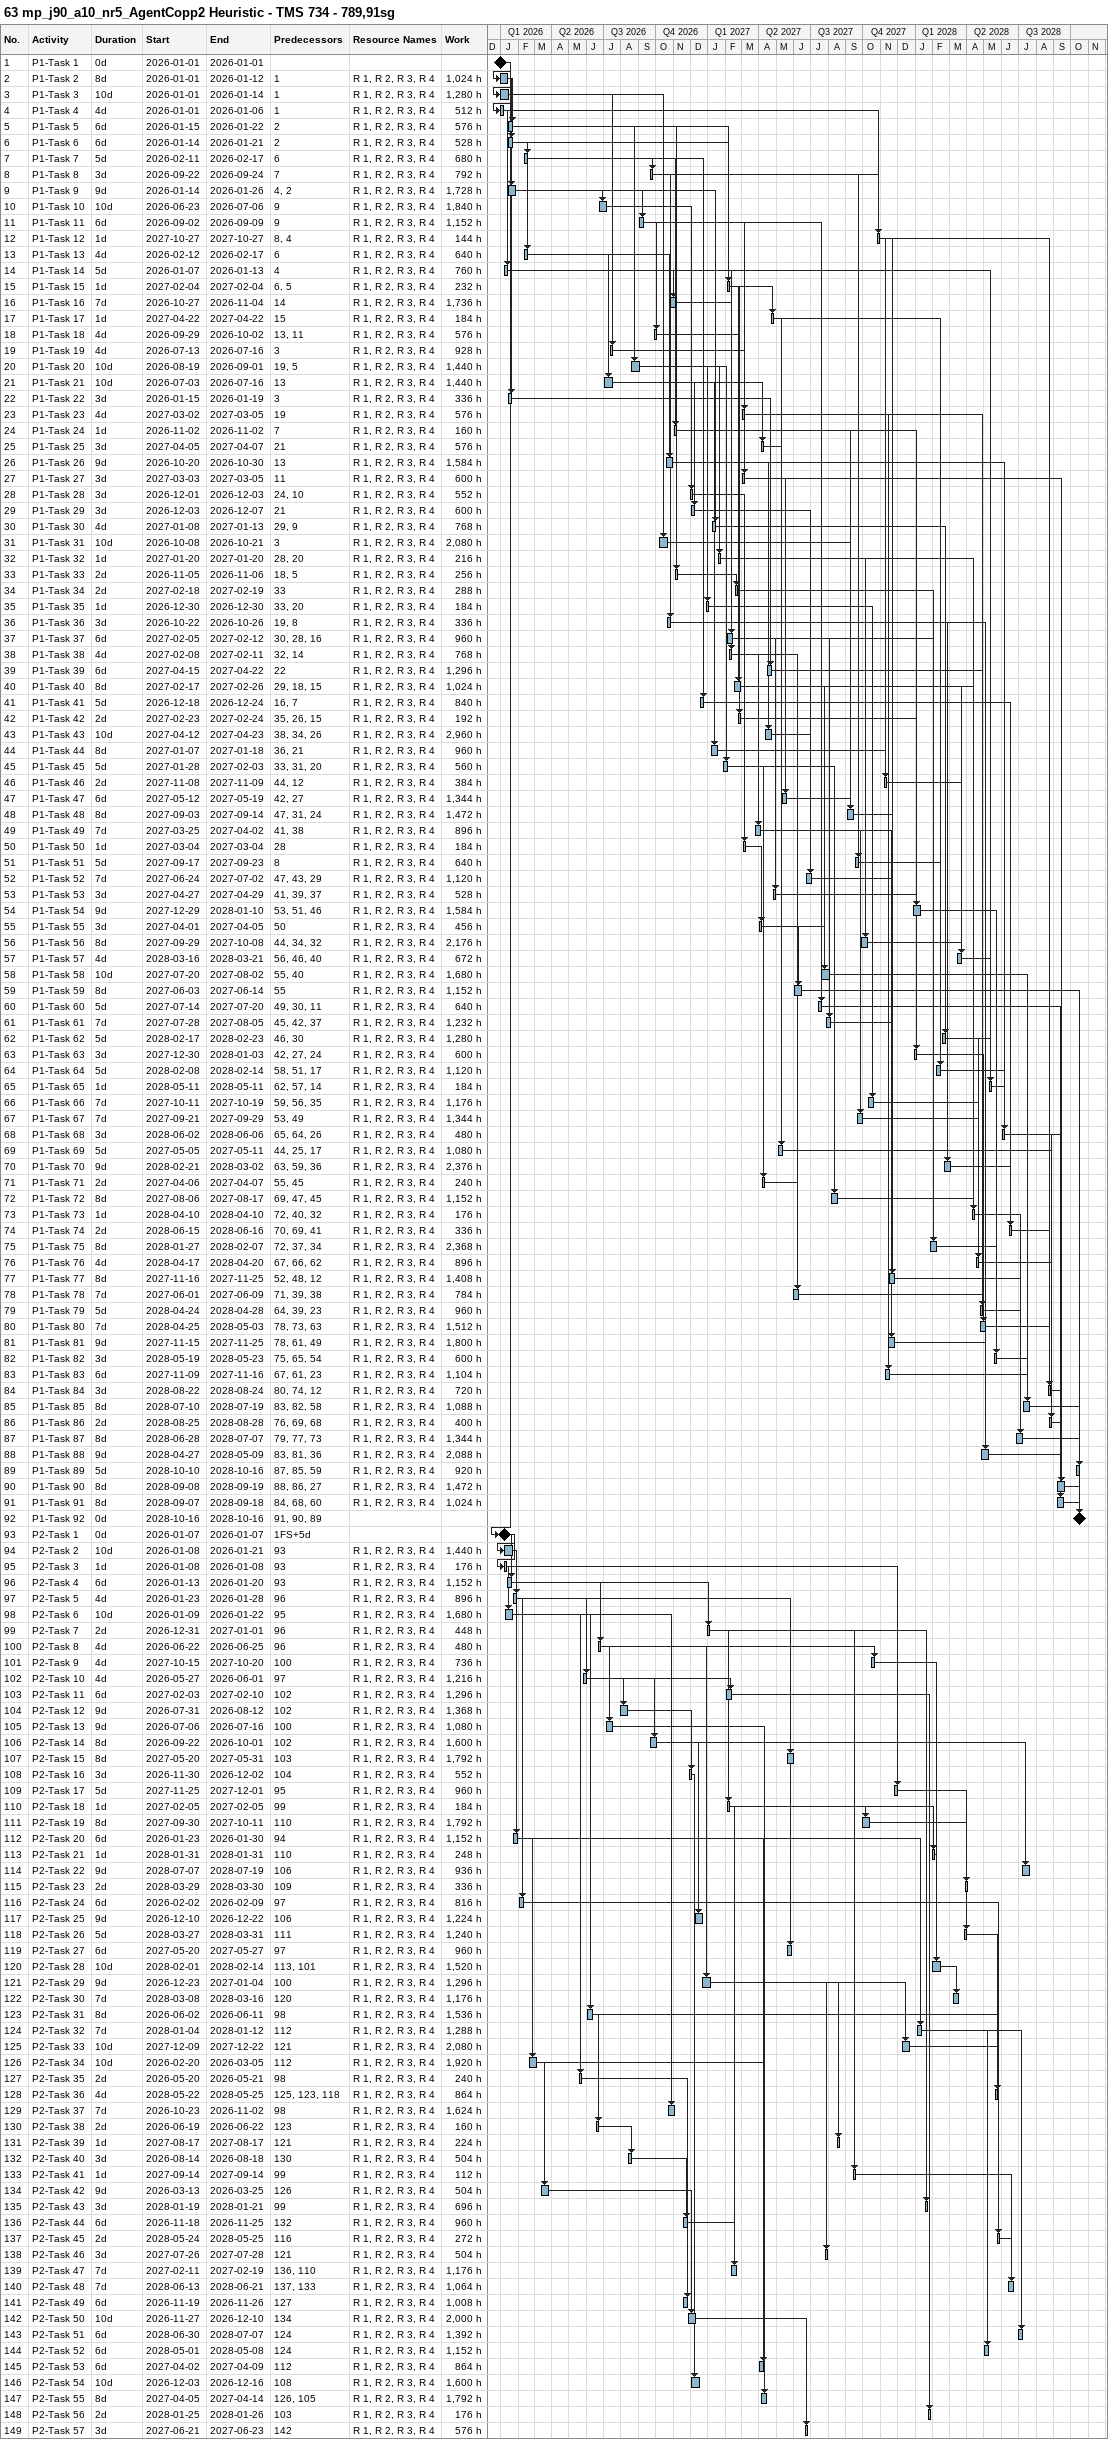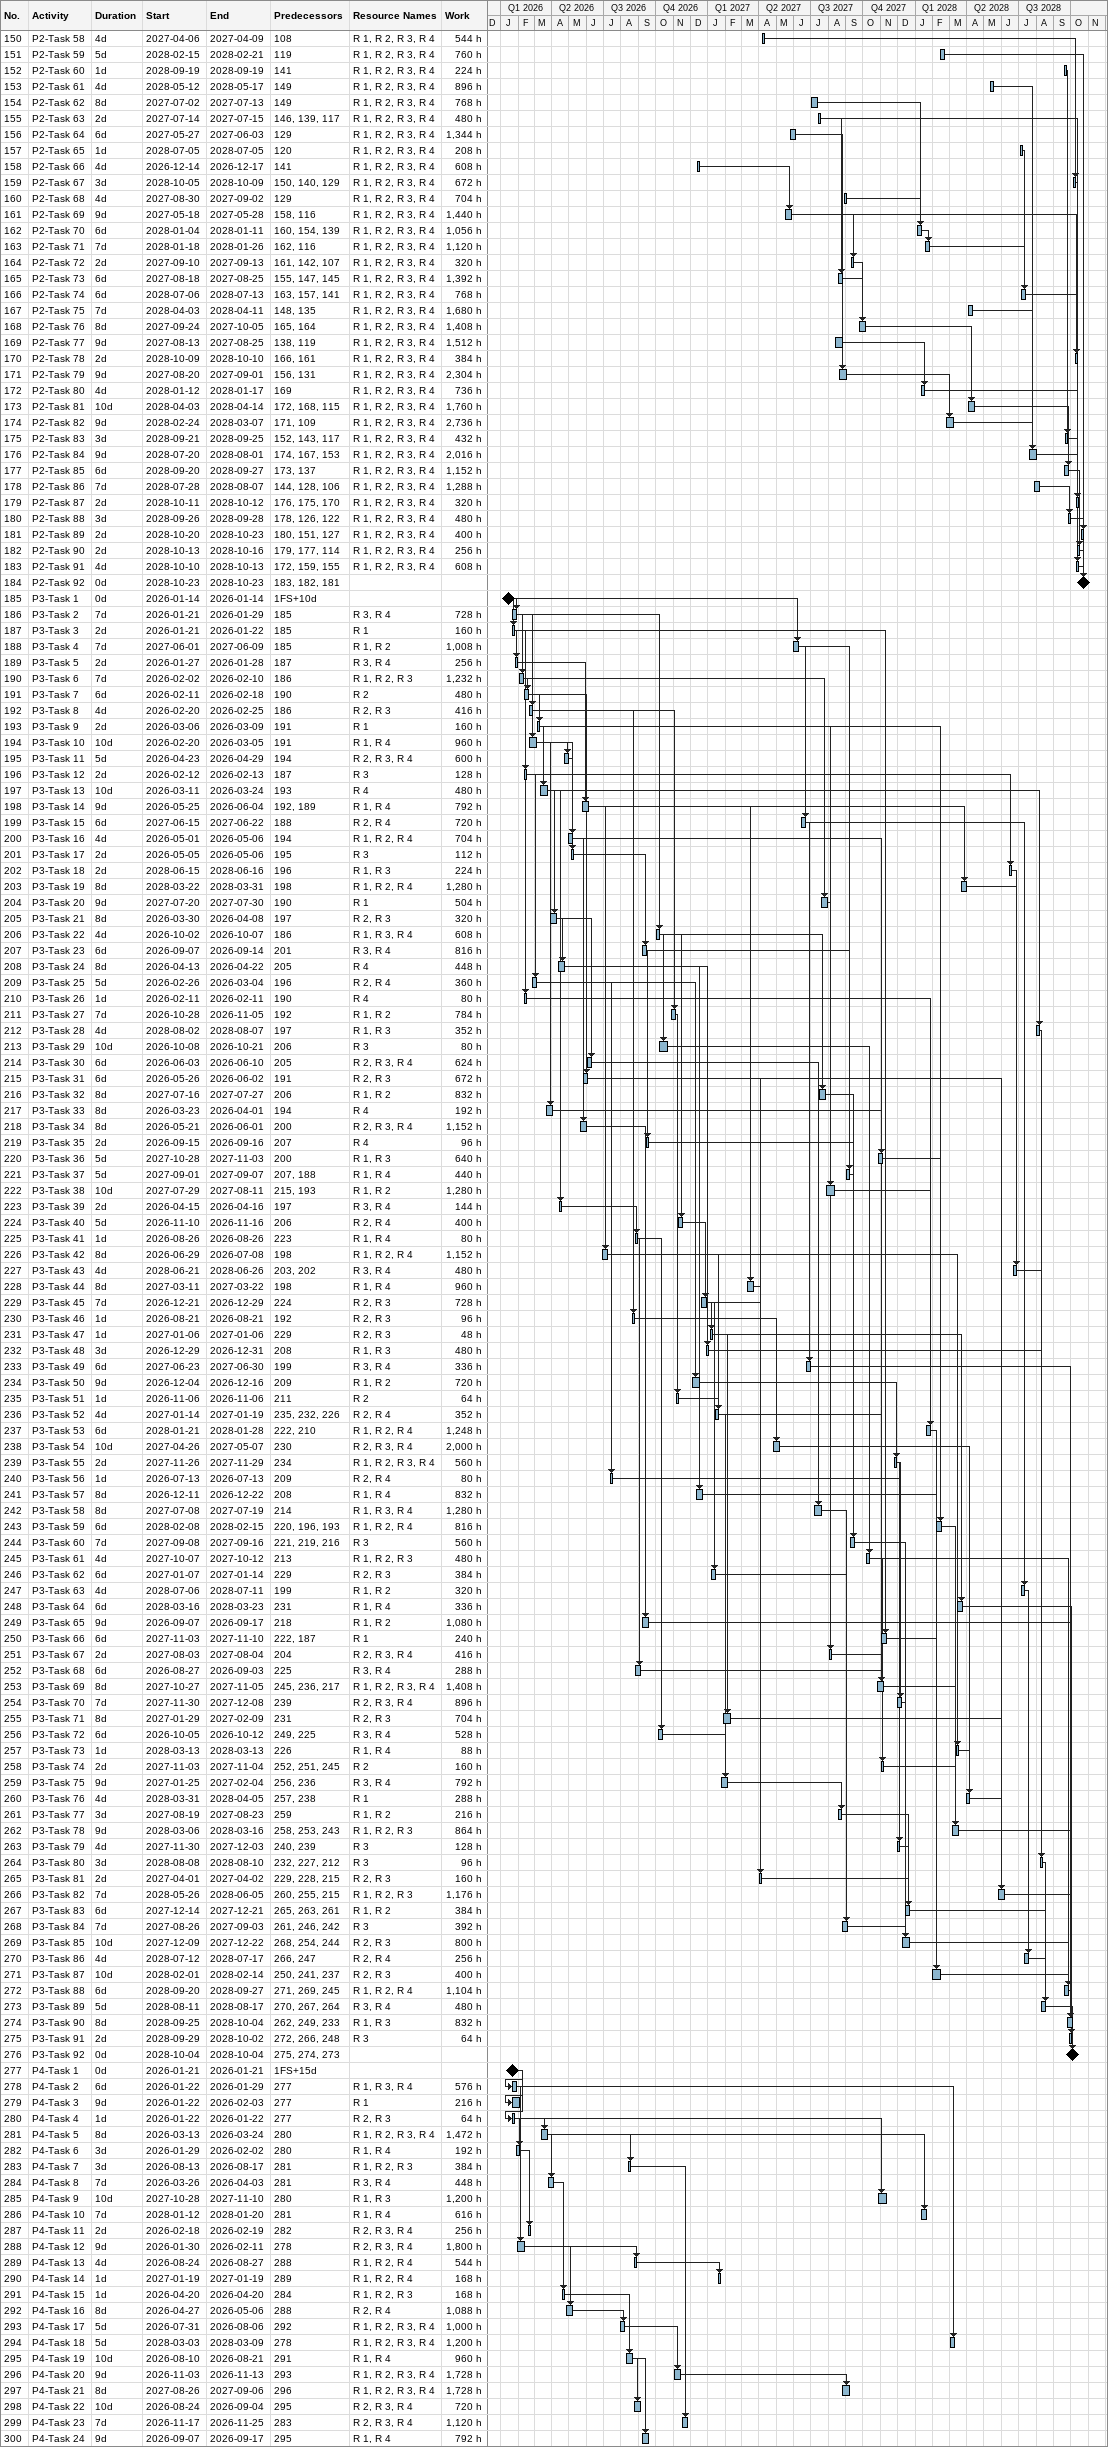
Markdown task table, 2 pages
63 mp_j90_a10_nr5_AgentCopp2 Heuristic - TMS 734 - 789,91sg

| ID | Task | Duration | Start | Finish | Predecessors | Resources | Work (h) |
|---|---|---|---|---|---|---|---|
| 1 | P1-Task 1 | 0d | 2026-01-01 | 2026-01-01 |  |  |  |
| 2 | P1-Task 2 | 8d | 2026-01-01 | 2026-01-12 | 1 | R 1, R 2, R 3, R 4 | 1024 |
| 3 | P1-Task 3 | 10d | 2026-01-01 | 2026-01-14 | 1 | R 1, R 2, R 3, R 4 | 1280 |
| 4 | P1-Task 4 | 4d | 2026-01-01 | 2026-01-06 | 1 | R 1, R 2, R 3, R 4 | 512 |
| 5 | P1-Task 5 | 6d | 2026-01-15 | 2026-01-22 | 2 | R 1, R 2, R 3, R 4 | 576 |
| 6 | P1-Task 6 | 6d | 2026-01-14 | 2026-01-21 | 2 | R 1, R 2, R 3, R 4 | 528 |
| 7 | P1-Task 7 | 5d | 2026-02-11 | 2026-02-17 | 6 | R 1, R 2, R 3, R 4 | 680 |
| 8 | P1-Task 8 | 3d | 2026-09-22 | 2026-09-24 | 7 | R 1, R 2, R 3, R 4 | 792 |
| 9 | P1-Task 9 | 9d | 2026-01-14 | 2026-01-26 | 4, 2 | R 1, R 2, R 3, R 4 | 1728 |
| 10 | P1-Task 10 | 10d | 2026-06-23 | 2026-07-06 | 9 | R 1, R 2, R 3, R 4 | 1840 |
| 11 | P1-Task 11 | 6d | 2026-09-02 | 2026-09-09 | 9 | R 1, R 2, R 3, R 4 | 1152 |
| 12 | P1-Task 12 | 1d | 2027-10-27 | 2027-10-27 | 8, 4 | R 1, R 2, R 3, R 4 | 144 |
| 13 | P1-Task 13 | 4d | 2026-02-12 | 2026-02-17 | 6 | R 1, R 2, R 3, R 4 | 640 |
| 14 | P1-Task 14 | 5d | 2026-01-07 | 2026-01-13 | 4 | R 1, R 2, R 3, R 4 | 760 |
| 15 | P1-Task 15 | 1d | 2027-02-04 | 2027-02-04 | 6, 5 | R 1, R 2, R 3, R 4 | 232 |
| 16 | P1-Task 16 | 7d | 2026-10-27 | 2026-11-04 | 14 | R 1, R 2, R 3, R 4 | 1736 |
| 17 | P1-Task 17 | 1d | 2027-04-22 | 2027-04-22 | 15 | R 1, R 2, R 3, R 4 | 184 |
| 18 | P1-Task 18 | 4d | 2026-09-29 | 2026-10-02 | 13, 11 | R 1, R 2, R 3, R 4 | 576 |
| 19 | P1-Task 19 | 4d | 2026-07-13 | 2026-07-16 | 3 | R 1, R 2, R 3, R 4 | 928 |
| 20 | P1-Task 20 | 10d | 2026-08-19 | 2026-09-01 | 19, 5 | R 1, R 2, R 3, R 4 | 1440 |
| 21 | P1-Task 21 | 10d | 2026-07-03 | 2026-07-16 | 13 | R 1, R 2, R 3, R 4 | 1440 |
| 22 | P1-Task 22 | 3d | 2026-01-15 | 2026-01-19 | 3 | R 1, R 2, R 3, R 4 | 336 |
| 23 | P1-Task 23 | 4d | 2027-03-02 | 2027-03-05 | 19 | R 1, R 2, R 3, R 4 | 576 |
| 24 | P1-Task 24 | 1d | 2026-11-02 | 2026-11-02 | 7 | R 1, R 2, R 3, R 4 | 160 |
| 25 | P1-Task 25 | 3d | 2027-04-05 | 2027-04-07 | 21 | R 1, R 2, R 3, R 4 | 576 |
| 26 | P1-Task 26 | 9d | 2026-10-20 | 2026-10-30 | 13 | R 1, R 2, R 3, R 4 | 1584 |
| 27 | P1-Task 27 | 3d | 2027-03-03 | 2027-03-05 | 11 | R 1, R 2, R 3, R 4 | 600 |
| 28 | P1-Task 28 | 3d | 2026-12-01 | 2026-12-03 | 24, 10 | R 1, R 2, R 3, R 4 | 552 |
| 29 | P1-Task 29 | 3d | 2026-12-03 | 2026-12-07 | 21 | R 1, R 2, R 3, R 4 | 600 |
| 30 | P1-Task 30 | 4d | 2027-01-08 | 2027-01-13 | 29, 9 | R 1, R 2, R 3, R 4 | 768 |
| 31 | P1-Task 31 | 10d | 2026-10-08 | 2026-10-21 | 3 | R 1, R 2, R 3, R 4 | 2080 |
| 32 | P1-Task 32 | 1d | 2027-01-20 | 2027-01-20 | 28, 20 | R 1, R 2, R 3, R 4 | 216 |
| 33 | P1-Task 33 | 2d | 2026-11-05 | 2026-11-06 | 18, 5 | R 1, R 2, R 3, R 4 | 256 |
| 34 | P1-Task 34 | 2d | 2027-02-18 | 2027-02-19 | 33 | R 1, R 2, R 3, R 4 | 288 |
| 35 | P1-Task 35 | 1d | 2026-12-30 | 2026-12-30 | 33, 20 | R 1, R 2, R 3, R 4 | 184 |
| 36 | P1-Task 36 | 3d | 2026-10-22 | 2026-10-26 | 19, 8 | R 1, R 2, R 3, R 4 | 336 |
| 37 | P1-Task 37 | 6d | 2027-02-05 | 2027-02-12 | 30, 28, 16 | R 1, R 2, R 3, R 4 | 960 |
| 38 | P1-Task 38 | 4d | 2027-02-08 | 2027-02-11 | 32, 14 | R 1, R 2, R 3, R 4 | 768 |
| 39 | P1-Task 39 | 6d | 2027-04-15 | 2027-04-22 | 22 | R 1, R 2, R 3, R 4 | 1296 |
| 40 | P1-Task 40 | 8d | 2027-02-17 | 2027-02-26 | 29, 18, 15 | R 1, R 2, R 3, R 4 | 1024 |
| 41 | P1-Task 41 | 5d | 2026-12-18 | 2026-12-24 | 16, 7 | R 1, R 2, R 3, R 4 | 840 |
| 42 | P1-Task 42 | 2d | 2027-02-23 | 2027-02-24 | 35, 26, 15 | R 1, R 2, R 3, R 4 | 192 |
| 43 | P1-Task 43 | 10d | 2027-04-12 | 2027-04-23 | 38, 34, 26 | R 1, R 2, R 3, R 4 | 2960 |
| 44 | P1-Task 44 | 8d | 2027-01-07 | 2027-01-18 | 36, 21 | R 1, R 2, R 3, R 4 | 960 |
| 45 | P1-Task 45 | 5d | 2027-01-28 | 2027-02-03 | 33, 31, 20 | R 1, R 2, R 3, R 4 | 560 |
| 46 | P1-Task 46 | 2d | 2027-11-08 | 2027-11-09 | 44, 12 | R 1, R 2, R 3, R 4 | 384 |
| 47 | P1-Task 47 | 6d | 2027-05-12 | 2027-05-19 | 42, 27 | R 1, R 2, R 3, R 4 | 1344 |
| 48 | P1-Task 48 | 8d | 2027-09-03 | 2027-09-14 | 47, 31, 24 | R 1, R 2, R 3, R 4 | 1472 |
| 49 | P1-Task 49 | 7d | 2027-03-25 | 2027-04-02 | 41, 38 | R 1, R 2, R 3, R 4 | 896 |
| 50 | P1-Task 50 | 1d | 2027-03-04 | 2027-03-04 | 28 | R 1, R 2, R 3, R 4 | 184 |
| 51 | P1-Task 51 | 5d | 2027-09-17 | 2027-09-23 | 8 | R 1, R 2, R 3, R 4 | 640 |
| 52 | P1-Task 52 | 7d | 2027-06-24 | 2027-07-02 | 47, 43, 29 | R 1, R 2, R 3, R 4 | 1120 |
| 53 | P1-Task 53 | 3d | 2027-04-27 | 2027-04-29 | 41, 39, 37 | R 1, R 2, R 3, R 4 | 528 |
| 54 | P1-Task 54 | 9d | 2027-12-29 | 2028-01-10 | 53, 51, 46 | R 1, R 2, R 3, R 4 | 1584 |
| 55 | P1-Task 55 | 3d | 2027-04-01 | 2027-04-05 | 50 | R 1, R 2, R 3, R 4 | 456 |
| 56 | P1-Task 56 | 8d | 2027-09-29 | 2027-10-08 | 44, 34, 32 | R 1, R 2, R 3, R 4 | 2176 |
| 57 | P1-Task 57 | 4d | 2028-03-16 | 2028-03-21 | 56, 46, 40 | R 1, R 2, R 3, R 4 | 672 |
| 58 | P1-Task 58 | 10d | 2027-07-20 | 2027-08-02 | 55, 40 | R 1, R 2, R 3, R 4 | 1680 |
| 59 | P1-Task 59 | 8d | 2027-06-03 | 2027-06-14 | 55 | R 1, R 2, R 3, R 4 | 1152 |
| 60 | P1-Task 60 | 5d | 2027-07-14 | 2027-07-20 | 49, 30, 11 | R 1, R 2, R 3, R 4 | 640 |
| 61 | P1-Task 61 | 7d | 2027-07-28 | 2027-08-05 | 45, 42, 37 | R 1, R 2, R 3, R 4 | 1232 |
| 62 | P1-Task 62 | 5d | 2028-02-17 | 2028-02-23 | 46, 30 | R 1, R 2, R 3, R 4 | 1280 |
| 63 | P1-Task 63 | 3d | 2027-12-30 | 2028-01-03 | 42, 27, 24 | R 1, R 2, R 3, R 4 | 600 |
| 64 | P1-Task 64 | 5d | 2028-02-08 | 2028-02-14 | 58, 51, 17 | R 1, R 2, R 3, R 4 | 1120 |
| 65 | P1-Task 65 | 1d | 2028-05-11 | 2028-05-11 | 62, 57, 14 | R 1, R 2, R 3, R 4 | 184 |
| 66 | P1-Task 66 | 7d | 2027-10-11 | 2027-10-19 | 59, 56, 35 | R 1, R 2, R 3, R 4 | 1176 |
| 67 | P1-Task 67 | 7d | 2027-09-21 | 2027-09-29 | 53, 49 | R 1, R 2, R 3, R 4 | 1344 |
| 68 | P1-Task 68 | 3d | 2028-06-02 | 2028-06-06 | 65, 64, 26 | R 1, R 2, R 3, R 4 | 480 |
| 69 | P1-Task 69 | 5d | 2027-05-05 | 2027-05-11 | 44, 25, 17 | R 1, R 2, R 3, R 4 | 1080 |
| 70 | P1-Task 70 | 9d | 2028-02-21 | 2028-03-02 | 63, 59, 36 | R 1, R 2, R 3, R 4 | 2376 |
| 71 | P1-Task 71 | 2d | 2027-04-06 | 2027-04-07 | 55, 45 | R 1, R 2, R 3, R 4 | 240 |
| 72 | P1-Task 72 | 8d | 2027-08-06 | 2027-08-17 | 69, 47, 45 | R 1, R 2, R 3, R 4 | 1152 |
| 73 | P1-Task 73 | 1d | 2028-04-10 | 2028-04-10 | 72, 40, 32 | R 1, R 2, R 3, R 4 | 176 |
| 74 | P1-Task 74 | 2d | 2028-06-15 | 2028-06-16 | 70, 69, 41 | R 1, R 2, R 3, R 4 | 336 |
| 75 | P1-Task 75 | 8d | 2028-01-27 | 2028-02-07 | 72, 37, 34 | R 1, R 2, R 3, R 4 | 2368 |
| 76 | P1-Task 76 | 4d | 2028-04-17 | 2028-04-20 | 67, 66, 62 | R 1, R 2, R 3, R 4 | 896 |
| 77 | P1-Task 77 | 8d | 2027-11-16 | 2027-11-25 | 52, 48, 12 | R 1, R 2, R 3, R 4 | 1408 |
| 78 | P1-Task 78 | 7d | 2027-06-01 | 2027-06-09 | 71, 39, 38 | R 1, R 2, R 3, R 4 | 784 |
| 79 | P1-Task 79 | 5d | 2028-04-24 | 2028-04-28 | 64, 39, 23 | R 1, R 2, R 3, R 4 | 960 |
| 80 | P1-Task 80 | 7d | 2028-04-25 | 2028-05-03 | 78, 73, 63 | R 1, R 2, R 3, R 4 | 1512 |
| 81 | P1-Task 81 | 9d | 2027-11-15 | 2027-11-25 | 78, 61, 49 | R 1, R 2, R 3, R 4 | 1800 |
| 82 | P1-Task 82 | 3d | 2028-05-19 | 2028-05-23 | 75, 65, 54 | R 1, R 2, R 3, R 4 | 600 |
| 83 | P1-Task 83 | 6d | 2027-11-09 | 2027-11-16 | 67, 61, 23 | R 1, R 2, R 3, R 4 | 1104 |
| 84 | P1-Task 84 | 3d | 2028-08-22 | 2028-08-24 | 80, 74, 12 | R 1, R 2, R 3, R 4 | 720 |
| 85 | P1-Task 85 | 8d | 2028-07-10 | 2028-07-19 | 83, 82, 58 | R 1, R 2, R 3, R 4 | 1088 |
| 86 | P1-Task 86 | 2d | 2028-08-25 | 2028-08-28 | 76, 69, 68 | R 1, R 2, R 3, R 4 | 400 |
| 87 | P1-Task 87 | 8d | 2028-06-28 | 2028-07-07 | 79, 77, 73 | R 1, R 2, R 3, R 4 | 1344 |
| 88 | P1-Task 88 | 9d | 2028-04-27 | 2028-05-09 | 83, 81, 36 | R 1, R 2, R 3, R 4 | 2088 |
| 89 | P1-Task 89 | 5d | 2028-10-10 | 2028-10-16 | 87, 85, 59 | R 1, R 2, R 3, R 4 | 920 |
| 90 | P1-Task 90 | 8d | 2028-09-08 | 2028-09-19 | 88, 86, 27 | R 1, R 2, R 3, R 4 | 1472 |
| 91 | P1-Task 91 | 8d | 2028-09-07 | 2028-09-18 | 84, 68, 60 | R 1, R 2, R 3, R 4 | 1024 |
| 92 | P1-Task 92 | 0d | 2028-10-16 | 2028-10-16 | 91, 90, 89 |  |  |
| 93 | P2-Task 1 | 0d | 2026-01-07 | 2026-01-07 | 1FS+5d |  |  |
| 94 | P2-Task 2 | 10d | 2026-01-08 | 2026-01-21 | 93 | R 1, R 2, R 3, R 4 | 1440 |
| 95 | P2-Task 3 | 1d | 2026-01-08 | 2026-01-08 | 93 | R 1, R 2, R 3, R 4 | 176 |
| 96 | P2-Task 4 | 6d | 2026-01-13 | 2026-01-20 | 93 | R 1, R 2, R 3, R 4 | 1152 |
| 97 | P2-Task 5 | 4d | 2026-01-23 | 2026-01-28 | 96 | R 1, R 2, R 3, R 4 | 896 |
| 98 | P2-Task 6 | 10d | 2026-01-09 | 2026-01-22 | 95 | R 1, R 2, R 3, R 4 | 1680 |
| 99 | P2-Task 7 | 2d | 2026-12-31 | 2027-01-01 | 96 | R 1, R 2, R 3, R 4 | 448 |
| 100 | P2-Task 8 | 4d | 2026-06-22 | 2026-06-25 | 96 | R 1, R 2, R 3, R 4 | 480 |
| 101 | P2-Task 9 | 4d | 2027-10-15 | 2027-10-20 | 100 | R 1, R 2, R 3, R 4 | 736 |
| 102 | P2-Task 10 | 4d | 2026-05-27 | 2026-06-01 | 97 | R 1, R 2, R 3, R 4 | 1216 |
| 103 | P2-Task 11 | 6d | 2027-02-03 | 2027-02-10 | 102 | R 1, R 2, R 3, R 4 | 1296 |
| 104 | P2-Task 12 | 9d | 2026-07-31 | 2026-08-12 | 102 | R 1, R 2, R 3, R 4 | 1368 |
| 105 | P2-Task 13 | 9d | 2026-07-06 | 2026-07-16 | 100 | R 1, R 2, R 3, R 4 | 1080 |
| 106 | P2-Task 14 | 8d | 2026-09-22 | 2026-10-01 | 102 | R 1, R 2, R 3, R 4 | 1600 |
| 107 | P2-Task 15 | 8d | 2027-05-20 | 2027-05-31 | 103 | R 1, R 2, R 3, R 4 | 1792 |
| 108 | P2-Task 16 | 3d | 2026-11-30 | 2026-12-02 | 104 | R 1, R 2, R 3, R 4 | 552 |
| 109 | P2-Task 17 | 5d | 2027-11-25 | 2027-12-01 | 95 | R 1, R 2, R 3, R 4 | 960 |
| 110 | P2-Task 18 | 1d | 2027-02-05 | 2027-02-05 | 99 | R 1, R 2, R 3, R 4 | 184 |
| 111 | P2-Task 19 | 8d | 2027-09-30 | 2027-10-11 | 110 | R 1, R 2, R 3, R 4 | 1792 |
| 112 | P2-Task 20 | 6d | 2026-01-23 | 2026-01-30 | 94 | R 1, R 2, R 3, R 4 | 1152 |
| 113 | P2-Task 21 | 1d | 2028-01-31 | 2028-01-31 | 110 | R 1, R 2, R 3, R 4 | 248 |
| 114 | P2-Task 22 | 9d | 2028-07-07 | 2028-07-19 | 106 | R 1, R 2, R 3, R 4 | 936 |
| 115 | P2-Task 23 | 2d | 2028-03-29 | 2028-03-30 | 109 | R 1, R 2, R 3, R 4 | 336 |
| 116 | P2-Task 24 | 6d | 2026-02-02 | 2026-02-09 | 97 | R 1, R 2, R 3, R 4 | 816 |
| 117 | P2-Task 25 | 9d | 2026-12-10 | 2026-12-22 | 106 | R 1, R 2, R 3, R 4 | 1224 |
| 118 | P2-Task 26 | 5d | 2028-03-27 | 2028-03-31 | 111 | R 1, R 2, R 3, R 4 | 1240 |
| 119 | P2-Task 27 | 6d | 2027-05-20 | 2027-05-27 | 97 | R 1, R 2, R 3, R 4 | 960 |
| 120 | P2-Task 28 | 10d | 2028-02-01 | 2028-02-14 | 113, 101 | R 1, R 2, R 3, R 4 | 1520 |
| 121 | P2-Task 29 | 9d | 2026-12-23 | 2027-01-04 | 100 | R 1, R 2, R 3, R 4 | 1296 |
| 122 | P2-Task 30 | 7d | 2028-03-08 | 2028-03-16 | 120 | R 1, R 2, R 3, R 4 | 1176 |
| 123 | P2-Task 31 | 8d | 2026-06-02 | 2026-06-11 | 98 | R 1, R 2, R 3, R 4 | 1536 |
| 124 | P2-Task 32 | 7d | 2028-01-04 | 2028-01-12 | 112 | R 1, R 2, R 3, R 4 | 1288 |
| 125 | P2-Task 33 | 10d | 2027-12-09 | 2027-12-22 | 121 | R 1, R 2, R 3, R 4 | 2080 |
| 126 | P2-Task 34 | 10d | 2026-02-20 | 2026-03-05 | 112 | R 1, R 2, R 3, R 4 | 1920 |
| 127 | P2-Task 35 | 2d | 2026-05-20 | 2026-05-21 | 98 | R 1, R 2, R 3, R 4 | 240 |
| 128 | P2-Task 36 | 4d | 2028-05-22 | 2028-05-25 | 125, 123, 118 | R 1, R 2, R 3, R 4 | 864 |
| 129 | P2-Task 37 | 7d | 2026-10-23 | 2026-11-02 | 98 | R 1, R 2, R 3, R 4 | 1624 |
| 130 | P2-Task 38 | 2d | 2026-06-19 | 2026-06-22 | 123 | R 1, R 2, R 3, R 4 | 160 |
| 131 | P2-Task 39 | 1d | 2027-08-17 | 2027-08-17 | 121 | R 1, R 2, R 3, R 4 | 224 |
| 132 | P2-Task 40 | 3d | 2026-08-14 | 2026-08-18 | 130 | R 1, R 2, R 3, R 4 | 504 |
| 133 | P2-Task 41 | 1d | 2027-09-14 | 2027-09-14 | 99 | R 1, R 2, R 3, R 4 | 112 |
| 134 | P2-Task 42 | 9d | 2026-03-13 | 2026-03-25 | 126 | R 1, R 2, R 3, R 4 | 504 |
| 135 | P2-Task 43 | 3d | 2028-01-19 | 2028-01-21 | 99 | R 1, R 2, R 3, R 4 | 696 |
| 136 | P2-Task 44 | 6d | 2026-11-18 | 2026-11-25 | 132 | R 1, R 2, R 3, R 4 | 960 |
| 137 | P2-Task 45 | 2d | 2028-05-24 | 2028-05-25 | 116 | R 1, R 2, R 3, R 4 | 272 |
| 138 | P2-Task 46 | 3d | 2027-07-26 | 2027-07-28 | 121 | R 1, R 2, R 3, R 4 | 504 |
| 139 | P2-Task 47 | 7d | 2027-02-11 | 2027-02-19 | 136, 110 | R 1, R 2, R 3, R 4 | 1176 |
| 140 | P2-Task 48 | 7d | 2028-06-13 | 2028-06-21 | 137, 133 | R 1, R 2, R 3, R 4 | 1064 |
| 141 | P2-Task 49 | 6d | 2026-11-19 | 2026-11-26 | 127 | R 1, R 2, R 3, R 4 | 1008 |
| 142 | P2-Task 50 | 10d | 2026-11-27 | 2026-12-10 | 134 | R 1, R 2, R 3, R 4 | 2000 |
| 143 | P2-Task 51 | 6d | 2028-06-30 | 2028-07-07 | 124 | R 1, R 2, R 3, R 4 | 1392 |
| 144 | P2-Task 52 | 6d | 2028-05-01 | 2028-05-08 | 124 | R 1, R 2, R 3, R 4 | 1152 |
| 145 | P2-Task 53 | 6d | 2027-04-02 | 2027-04-09 | 112 | R 1, R 2, R 3, R 4 | 864 |
| 146 | P2-Task 54 | 10d | 2026-12-03 | 2026-12-16 | 108 | R 1, R 2, R 3, R 4 | 1600 |
| 147 | P2-Task 55 | 8d | 2027-04-05 | 2027-04-14 | 126, 105 | R 1, R 2, R 3, R 4 | 1792 |
| 148 | P2-Task 56 | 2d | 2028-01-25 | 2028-01-26 | 103 | R 1, R 2, R 3, R 4 | 176 |
| 149 | P2-Task 57 | 3d | 2027-06-21 | 2027-06-23 | 142 | R 1, R 2, R 3, R 4 | 576 |
| 150 | P2-Task 58 | 4d | 2027-04-06 | 2027-04-09 | 108 | R 1, R 2, R 3, R 4 | 544 |
| 151 | P2-Task 59 | 5d | 2028-02-15 | 2028-02-21 | 119 | R 1, R 2, R 3, R 4 | 760 |
| 152 | P2-Task 60 | 1d | 2028-09-19 | 2028-09-19 | 141 | R 1, R 2, R 3, R 4 | 224 |
| 153 | P2-Task 61 | 4d | 2028-05-12 | 2028-05-17 | 149 | R 1, R 2, R 3, R 4 | 896 |
| 154 | P2-Task 62 | 8d | 2027-07-02 | 2027-07-13 | 149 | R 1, R 2, R 3, R 4 | 768 |
| 155 | P2-Task 63 | 2d | 2027-07-14 | 2027-07-15 | 146, 139, 117 | R 1, R 2, R 3, R 4 | 480 |
| 156 | P2-Task 64 | 6d | 2027-05-27 | 2027-06-03 | 129 | R 1, R 2, R 3, R 4 | 1344 |
| 157 | P2-Task 65 | 1d | 2028-07-05 | 2028-07-05 | 120 | R 1, R 2, R 3, R 4 | 208 |
| 158 | P2-Task 66 | 4d | 2026-12-14 | 2026-12-17 | 141 | R 1, R 2, R 3, R 4 | 608 |
| 159 | P2-Task 67 | 3d | 2028-10-05 | 2028-10-09 | 150, 140, 129 | R 1, R 2, R 3, R 4 | 672 |
| 160 | P2-Task 68 | 4d | 2027-08-30 | 2027-09-02 | 129 | R 1, R 2, R 3, R 4 | 704 |
| 161 | P2-Task 69 | 9d | 2027-05-18 | 2027-05-28 | 158, 116 | R 1, R 2, R 3, R 4 | 1440 |
| 162 | P2-Task 70 | 6d | 2028-01-04 | 2028-01-11 | 160, 154, 139 | R 1, R 2, R 3, R 4 | 1056 |
| 163 | P2-Task 71 | 7d | 2028-01-18 | 2028-01-26 | 162, 116 | R 1, R 2, R 3, R 4 | 1120 |
| 164 | P2-Task 72 | 2d | 2027-09-10 | 2027-09-13 | 161, 142, 107 | R 1, R 2, R 3, R 4 | 320 |
| 165 | P2-Task 73 | 6d | 2027-08-18 | 2027-08-25 | 155, 147, 145 | R 1, R 2, R 3, R 4 | 1392 |
| 166 | P2-Task 74 | 6d | 2028-07-06 | 2028-07-13 | 163, 157, 141 | R 1, R 2, R 3, R 4 | 768 |
| 167 | P2-Task 75 | 7d | 2028-04-03 | 2028-04-11 | 148, 135 | R 1, R 2, R 3, R 4 | 1680 |
| 168 | P2-Task 76 | 8d | 2027-09-24 | 2027-10-05 | 165, 164 | R 1, R 2, R 3, R 4 | 1408 |
| 169 | P2-Task 77 | 9d | 2027-08-13 | 2027-08-25 | 138, 119 | R 1, R 2, R 3, R 4 | 1512 |
| 170 | P2-Task 78 | 2d | 2028-10-09 | 2028-10-10 | 166, 161 | R 1, R 2, R 3, R 4 | 384 |
| 171 | P2-Task 79 | 9d | 2027-08-20 | 2027-09-01 | 156, 131 | R 1, R 2, R 3, R 4 | 2304 |
| 172 | P2-Task 80 | 4d | 2028-01-12 | 2028-01-17 | 169 | R 1, R 2, R 3, R 4 | 736 |
| 173 | P2-Task 81 | 10d | 2028-04-03 | 2028-04-14 | 172, 168, 115 | R 1, R 2, R 3, R 4 | 1760 |
| 174 | P2-Task 82 | 9d | 2028-02-24 | 2028-03-07 | 171, 109 | R 1, R 2, R 3, R 4 | 2736 |
| 175 | P2-Task 83 | 3d | 2028-09-21 | 2028-09-25 | 152, 143, 117 | R 1, R 2, R 3, R 4 | 432 |
| 176 | P2-Task 84 | 9d | 2028-07-20 | 2028-08-01 | 174, 167, 153 | R 1, R 2, R 3, R 4 | 2016 |
| 177 | P2-Task 85 | 6d | 2028-09-20 | 2028-09-27 | 173, 137 | R 1, R 2, R 3, R 4 | 1152 |
| 178 | P2-Task 86 | 7d | 2028-07-28 | 2028-08-07 | 144, 128, 106 | R 1, R 2, R 3, R 4 | 1288 |
| 179 | P2-Task 87 | 2d | 2028-10-11 | 2028-10-12 | 176, 175, 170 | R 1, R 2, R 3, R 4 | 320 |
| 180 | P2-Task 88 | 3d | 2028-09-26 | 2028-09-28 | 178, 126, 122 | R 1, R 2, R 3, R 4 | 480 |
| 181 | P2-Task 89 | 2d | 2028-10-20 | 2028-10-23 | 180, 151, 127 | R 1, R 2, R 3, R 4 | 400 |
| 182 | P2-Task 90 | 2d | 2028-10-13 | 2028-10-16 | 179, 177, 114 | R 1, R 2, R 3, R 4 | 256 |
| 183 | P2-Task 91 | 4d | 2028-10-10 | 2028-10-13 | 172, 159, 155 | R 1, R 2, R 3, R 4 | 608 |
| 184 | P2-Task 92 | 0d | 2028-10-23 | 2028-10-23 | 183, 182, 181 |  |  |
| 185 | P3-Task 1 | 0d | 2026-01-14 | 2026-01-14 | 1FS+10d |  |  |
| 186 | P3-Task 2 | 7d | 2026-01-21 | 2026-01-29 | 185 | R 3, R 4 | 728 |
| 187 | P3-Task 3 | 2d | 2026-01-21 | 2026-01-22 | 185 | R 1 | 160 |
| 188 | P3-Task 4 | 7d | 2027-06-01 | 2027-06-09 | 185 | R 1, R 2 | 1008 |
| 189 | P3-Task 5 | 2d | 2026-01-27 | 2026-01-28 | 187 | R 3, R 4 | 256 |
| 190 | P3-Task 6 | 7d | 2026-02-02 | 2026-02-10 | 186 | R 1, R 2, R 3 | 1232 |
| 191 | P3-Task 7 | 6d | 2026-02-11 | 2026-02-18 | 190 | R 2 | 480 |
| 192 | P3-Task 8 | 4d | 2026-02-20 | 2026-02-25 | 186 | R 2, R 3 | 416 |
| 193 | P3-Task 9 | 2d | 2026-03-06 | 2026-03-09 | 191 | R 1 | 160 |
| 194 | P3-Task 10 | 10d | 2026-02-20 | 2026-03-05 | 191 | R 1, R 4 | 960 |
| 195 | P3-Task 11 | 5d | 2026-04-23 | 2026-04-29 | 194 | R 2, R 3, R 4 | 600 |
| 196 | P3-Task 12 | 2d | 2026-02-12 | 2026-02-13 | 187 | R 3 | 128 |
| 197 | P3-Task 13 | 10d | 2026-03-11 | 2026-03-24 | 193 | R 4 | 480 |
| 198 | P3-Task 14 | 9d | 2026-05-25 | 2026-06-04 | 192, 189 | R 1, R 4 | 792 |
| 199 | P3-Task 15 | 6d | 2027-06-15 | 2027-06-22 | 188 | R 2, R 4 | 720 |
| 200 | P3-Task 16 | 4d | 2026-05-01 | 2026-05-06 | 194 | R 1, R 2, R 4 | 704 |
| 201 | P3-Task 17 | 2d | 2026-05-05 | 2026-05-06 | 195 | R 3 | 112 |
| 202 | P3-Task 18 | 2d | 2028-06-15 | 2028-06-16 | 196 | R 1, R 3 | 224 |
| 203 | P3-Task 19 | 8d | 2028-03-22 | 2028-03-31 | 198 | R 1, R 2, R 4 | 1280 |
| 204 | P3-Task 20 | 9d | 2027-07-20 | 2027-07-30 | 190 | R 1 | 504 |
| 205 | P3-Task 21 | 8d | 2026-03-30 | 2026-04-08 | 197 | R 2, R 3 | 320 |
| 206 | P3-Task 22 | 4d | 2026-10-02 | 2026-10-07 | 186 | R 1, R 3, R 4 | 608 |
| 207 | P3-Task 23 | 6d | 2026-09-07 | 2026-09-14 | 201 | R 3, R 4 | 816 |
| 208 | P3-Task 24 | 8d | 2026-04-13 | 2026-04-22 | 205 | R 4 | 448 |
| 209 | P3-Task 25 | 5d | 2026-02-26 | 2026-03-04 | 196 | R 2, R 4 | 360 |
| 210 | P3-Task 26 | 1d | 2026-02-11 | 2026-02-11 | 190 | R 4 | 80 |
| 211 | P3-Task 27 | 7d | 2026-10-28 | 2026-11-05 | 192 | R 1, R 2 | 784 |
| 212 | P3-Task 28 | 4d | 2028-08-02 | 2028-08-07 | 197 | R 1, R 3 | 352 |
| 213 | P3-Task 29 | 10d | 2026-10-08 | 2026-10-21 | 206 | R 3 | 80 |
| 214 | P3-Task 30 | 6d | 2026-06-03 | 2026-06-10 | 205 | R 2, R 3, R 4 | 624 |
| 215 | P3-Task 31 | 6d | 2026-05-26 | 2026-06-02 | 191 | R 2, R 3 | 672 |
| 216 | P3-Task 32 | 8d | 2027-07-16 | 2027-07-27 | 206 | R 1, R 2 | 832 |
| 217 | P3-Task 33 | 8d | 2026-03-23 | 2026-04-01 | 194 | R 4 | 192 |
| 218 | P3-Task 34 | 8d | 2026-05-21 | 2026-06-01 | 200 | R 2, R 3, R 4 | 1152 |
| 219 | P3-Task 35 | 2d | 2026-09-15 | 2026-09-16 | 207 | R 4 | 96 |
| 220 | P3-Task 36 | 5d | 2027-10-28 | 2027-11-03 | 200 | R 1, R 3 | 640 |
| 221 | P3-Task 37 | 5d | 2027-09-01 | 2027-09-07 | 207, 188 | R 1, R 4 | 440 |
| 222 | P3-Task 38 | 10d | 2027-07-29 | 2027-08-11 | 215, 193 | R 1, R 2 | 1280 |
| 223 | P3-Task 39 | 2d | 2026-04-15 | 2026-04-16 | 197 | R 3, R 4 | 144 |
| 224 | P3-Task 40 | 5d | 2026-11-10 | 2026-11-16 | 206 | R 2, R 4 | 400 |
| 225 | P3-Task 41 | 1d | 2026-08-26 | 2026-08-26 | 223 | R 1, R 4 | 80 |
| 226 | P3-Task 42 | 8d | 2026-06-29 | 2026-07-08 | 198 | R 1, R 2, R 4 | 1152 |
| 227 | P3-Task 43 | 4d | 2028-06-21 | 2028-06-26 | 203, 202 | R 3, R 4 | 480 |
| 228 | P3-Task 44 | 8d | 2027-03-11 | 2027-03-22 | 198 | R 1, R 4 | 960 |
| 229 | P3-Task 45 | 7d | 2026-12-21 | 2026-12-29 | 224 | R 2, R 3 | 728 |
| 230 | P3-Task 46 | 1d | 2026-08-21 | 2026-08-21 | 192 | R 2, R 3 | 96 |
| 231 | P3-Task 47 | 1d | 2027-01-06 | 2027-01-06 | 229 | R 2, R 3 | 48 |
| 232 | P3-Task 48 | 3d | 2026-12-29 | 2026-12-31 | 208 | R 1, R 3 | 480 |
| 233 | P3-Task 49 | 6d | 2027-06-23 | 2027-06-30 | 199 | R 3, R 4 | 336 |
| 234 | P3-Task 50 | 9d | 2026-12-04 | 2026-12-16 | 209 | R 1, R 2 | 720 |
| 235 | P3-Task 51 | 1d | 2026-11-06 | 2026-11-06 | 211 | R 2 | 64 |
| 236 | P3-Task 52 | 4d | 2027-01-14 | 2027-01-19 | 235, 232, 226 | R 2, R 4 | 352 |
| 237 | P3-Task 53 | 6d | 2028-01-21 | 2028-01-28 | 222, 210 | R 1, R 2, R 4 | 1248 |
| 238 | P3-Task 54 | 10d | 2027-04-26 | 2027-05-07 | 230 | R 2, R 3, R 4 | 2000 |
| 239 | P3-Task 55 | 2d | 2027-11-26 | 2027-11-29 | 234 | R 1, R 2, R 3, R 4 | 560 |
| 240 | P3-Task 56 | 1d | 2026-07-13 | 2026-07-13 | 209 | R 2, R 4 | 80 |
| 241 | P3-Task 57 | 8d | 2026-12-11 | 2026-12-22 | 208 | R 1, R 4 | 832 |
| 242 | P3-Task 58 | 8d | 2027-07-08 | 2027-07-19 | 214 | R 1, R 3, R 4 | 1280 |
| 243 | P3-Task 59 | 6d | 2028-02-08 | 2028-02-15 | 220, 196, 193 | R 1, R 2, R 4 | 816 |
| 244 | P3-Task 60 | 7d | 2027-09-08 | 2027-09-16 | 221, 219, 216 | R 3 | 560 |
| 245 | P3-Task 61 | 4d | 2027-10-07 | 2027-10-12 | 213 | R 1, R 2, R 3 | 480 |
| 246 | P3-Task 62 | 6d | 2027-01-07 | 2027-01-14 | 229 | R 2, R 3 | 384 |
| 247 | P3-Task 63 | 4d | 2028-07-06 | 2028-07-11 | 199 | R 1, R 2 | 320 |
| 248 | P3-Task 64 | 6d | 2028-03-16 | 2028-03-23 | 231 | R 1, R 4 | 336 |
| 249 | P3-Task 65 | 9d | 2026-09-07 | 2026-09-17 | 218 | R 1, R 2 | 1080 |
| 250 | P3-Task 66 | 6d | 2027-11-03 | 2027-11-10 | 222, 187 | R 1 | 240 |
| 251 | P3-Task 67 | 2d | 2027-08-03 | 2027-08-04 | 204 | R 2, R 3, R 4 | 416 |
| 252 | P3-Task 68 | 6d | 2026-08-27 | 2026-09-03 | 225 | R 3, R 4 | 288 |
| 253 | P3-Task 69 | 8d | 2027-10-27 | 2027-11-05 | 245, 236, 217 | R 1, R 2, R 3, R 4 | 1408 |
| 254 | P3-Task 70 | 7d | 2027-11-30 | 2027-12-08 | 239 | R 2, R 3, R 4 | 896 |
| 255 | P3-Task 71 | 8d | 2027-01-29 | 2027-02-09 | 231 | R 2, R 3 | 704 |
| 256 | P3-Task 72 | 6d | 2026-10-05 | 2026-10-12 | 249, 225 | R 3, R 4 | 528 |
| 257 | P3-Task 73 | 1d | 2028-03-13 | 2028-03-13 | 226 | R 1, R 4 | 88 |
| 258 | P3-Task 74 | 2d | 2027-11-03 | 2027-11-04 | 252, 251, 245 | R 2 | 160 |
| 259 | P3-Task 75 | 9d | 2027-01-25 | 2027-02-04 | 256, 236 | R 3, R 4 | 792 |
| 260 | P3-Task 76 | 4d | 2028-03-31 | 2028-04-05 | 257, 238 | R 1 | 288 |
| 261 | P3-Task 77 | 3d | 2027-08-19 | 2027-08-23 | 259 | R 1, R 2 | 216 |
| 262 | P3-Task 78 | 9d | 2028-03-06 | 2028-03-16 | 258, 253, 243 | R 1, R 2, R 3 | 864 |
| 263 | P3-Task 79 | 4d | 2027-11-30 | 2027-12-03 | 240, 239 | R 3 | 128 |
| 264 | P3-Task 80 | 3d | 2028-08-08 | 2028-08-10 | 232, 227, 212 | R 3 | 96 |
| 265 | P3-Task 81 | 2d | 2027-04-01 | 2027-04-02 | 229, 228, 215 | R 2, R 3 | 160 |
| 266 | P3-Task 82 | 7d | 2028-05-26 | 2028-06-05 | 260, 255, 215 | R 1, R 2, R 3 | 1176 |
| 267 | P3-Task 83 | 6d | 2027-12-14 | 2027-12-21 | 265, 263, 261 | R 1, R 2 | 384 |
| 268 | P3-Task 84 | 7d | 2027-08-26 | 2027-09-03 | 261, 246, 242 | R 3 | 392 |
| 269 | P3-Task 85 | 10d | 2027-12-09 | 2027-12-22 | 268, 254, 244 | R 2, R 3 | 800 |
| 270 | P3-Task 86 | 4d | 2028-07-12 | 2028-07-17 | 266, 247 | R 2, R 4 | 256 |
| 271 | P3-Task 87 | 10d | 2028-02-01 | 2028-02-14 | 250, 241, 237 | R 2, R 3 | 400 |
| 272 | P3-Task 88 | 6d | 2028-09-20 | 2028-09-27 | 271, 269, 245 | R 1, R 2, R 4 | 1104 |
| 273 | P3-Task 89 | 5d | 2028-08-11 | 2028-08-17 | 270, 267, 264 | R 3, R 4 | 480 |
| 274 | P3-Task 90 | 8d | 2028-09-25 | 2028-10-04 | 262, 249, 233 | R 1, R 3 | 832 |
| 275 | P3-Task 91 | 2d | 2028-09-29 | 2028-10-02 | 272, 266, 248 | R 3 | 64 |
| 276 | P3-Task 92 | 0d | 2028-10-04 | 2028-10-04 | 275, 274, 273 |  |  |
| 277 | P4-Task 1 | 0d | 2026-01-21 | 2026-01-21 | 1FS+15d |  |  |
| 278 | P4-Task 2 | 6d | 2026-01-22 | 2026-01-29 | 277 | R 1, R 3, R 4 | 576 |
| 279 | P4-Task 3 | 9d | 2026-01-22 | 2026-02-03 | 277 | R 1 | 216 |
| 280 | P4-Task 4 | 1d | 2026-01-22 | 2026-01-22 | 277 | R 2, R 3 | 64 |
| 281 | P4-Task 5 | 8d | 2026-03-13 | 2026-03-24 | 280 | R 1, R 2, R 3, R 4 | 1472 |
| 282 | P4-Task 6 | 3d | 2026-01-29 | 2026-02-02 | 280 | R 1, R 4 | 192 |
| 283 | P4-Task 7 | 3d | 2026-08-13 | 2026-08-17 | 281 | R 1, R 2, R 3 | 384 |
| 284 | P4-Task 8 | 7d | 2026-03-26 | 2026-04-03 | 281 | R 3, R 4 | 448 |
| 285 | P4-Task 9 | 10d | 2027-10-28 | 2027-11-10 | 280 | R 1, R 3 | 1200 |
| 286 | P4-Task 10 | 7d | 2028-01-12 | 2028-01-20 | 281 | R 1, R 4 | 616 |
| 287 | P4-Task 11 | 2d | 2026-02-18 | 2026-02-19 | 282 | R 2, R 3, R 4 | 256 |
| 288 | P4-Task 12 | 9d | 2026-01-30 | 2026-02-11 | 278 | R 2, R 3, R 4 | 1800 |
| 289 | P4-Task 13 | 4d | 2026-08-24 | 2026-08-27 | 288 | R 1, R 2, R 4 | 544 |
| 290 | P4-Task 14 | 1d | 2027-01-19 | 2027-01-19 | 289 | R 1, R 2, R 4 | 168 |
| 291 | P4-Task 15 | 1d | 2026-04-20 | 2026-04-20 | 284 | R 1, R 2, R 3 | 168 |
| 292 | P4-Task 16 | 8d | 2026-04-27 | 2026-05-06 | 288 | R 2, R 4 | 1088 |
| 293 | P4-Task 17 | 5d | 2026-07-31 | 2026-08-06 | 292 | R 1, R 2, R 3, R 4 | 1000 |
| 294 | P4-Task 18 | 5d | 2028-03-03 | 2028-03-09 | 278 | R 1, R 2, R 3, R 4 | 1200 |
| 295 | P4-Task 19 | 10d | 2026-08-10 | 2026-08-21 | 291 | R 1, R 4 | 960 |
| 296 | P4-Task 20 | 9d | 2026-11-03 | 2026-11-13 | 293 | R 1, R 2, R 3, R 4 | 1728 |
| 297 | P4-Task 21 | 8d | 2027-08-26 | 2027-09-06 | 296 | R 1, R 2, R 3, R 4 | 1728 |
| 298 | P4-Task 22 | 10d | 2026-08-24 | 2026-09-04 | 295 | R 2, R 3, R 4 | 720 |
| 299 | P4-Task 23 | 7d | 2026-11-17 | 2026-11-25 | 283 | R 2, R 3, R 4 | 1120 |
| 300 | P4-Task 24 | 9d | 2026-09-07 | 2026-09-17 | 295 | R 1, R 4 | 792 |
